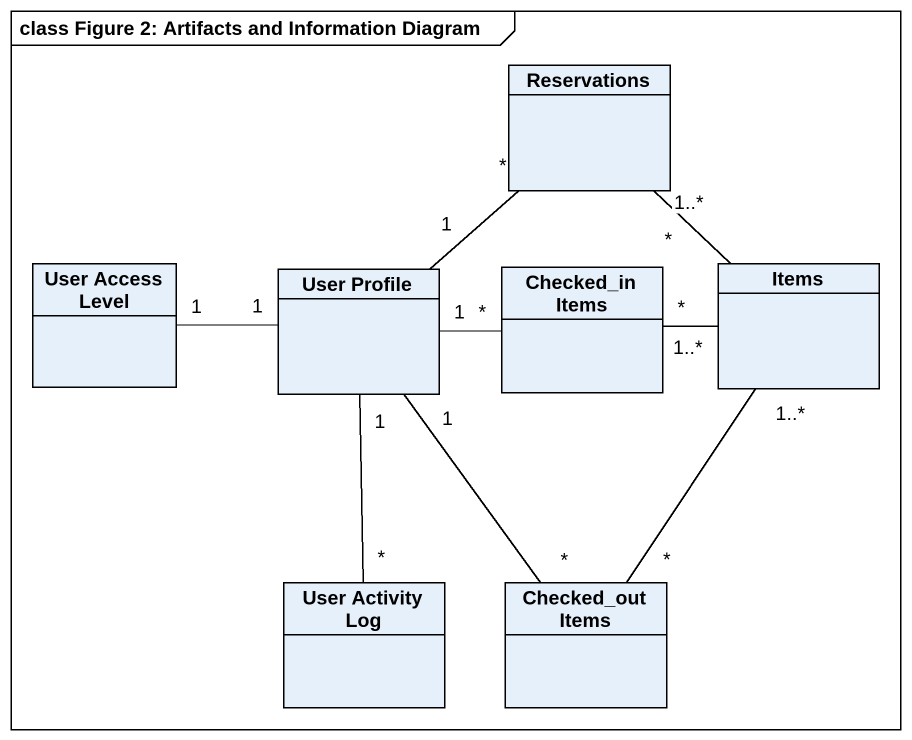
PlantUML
@startuml
mainframe class Figure 2: Artifacts and Information Diagram
hide circle
hide empty members
class Reservations
class "User Access Level" as User_Access_Level
class "User Profile" as User_Profile
class "Checked_in Items" as Checked_in_Items
class Items
class "User Activity Log" as User_Activity_Log
class "Checked_out Items" as Checked_out_Items
User_Access_Level "1" -right- "1" User_Profile
User_Profile "1" -up- "*" Reservations
User_Profile "1" -right- "*" Checked_in_Items
Checked_in_Items "*" -right- "1..*" Items
Items "1..*" -up- "*" Reservations
User_Activity_Log "*" -up- "1" User_Profile
Checked_out_Items "*" -up- "1" User_Profile
Checked_out_Items "*" -up- "1..*" Items
@enduml
